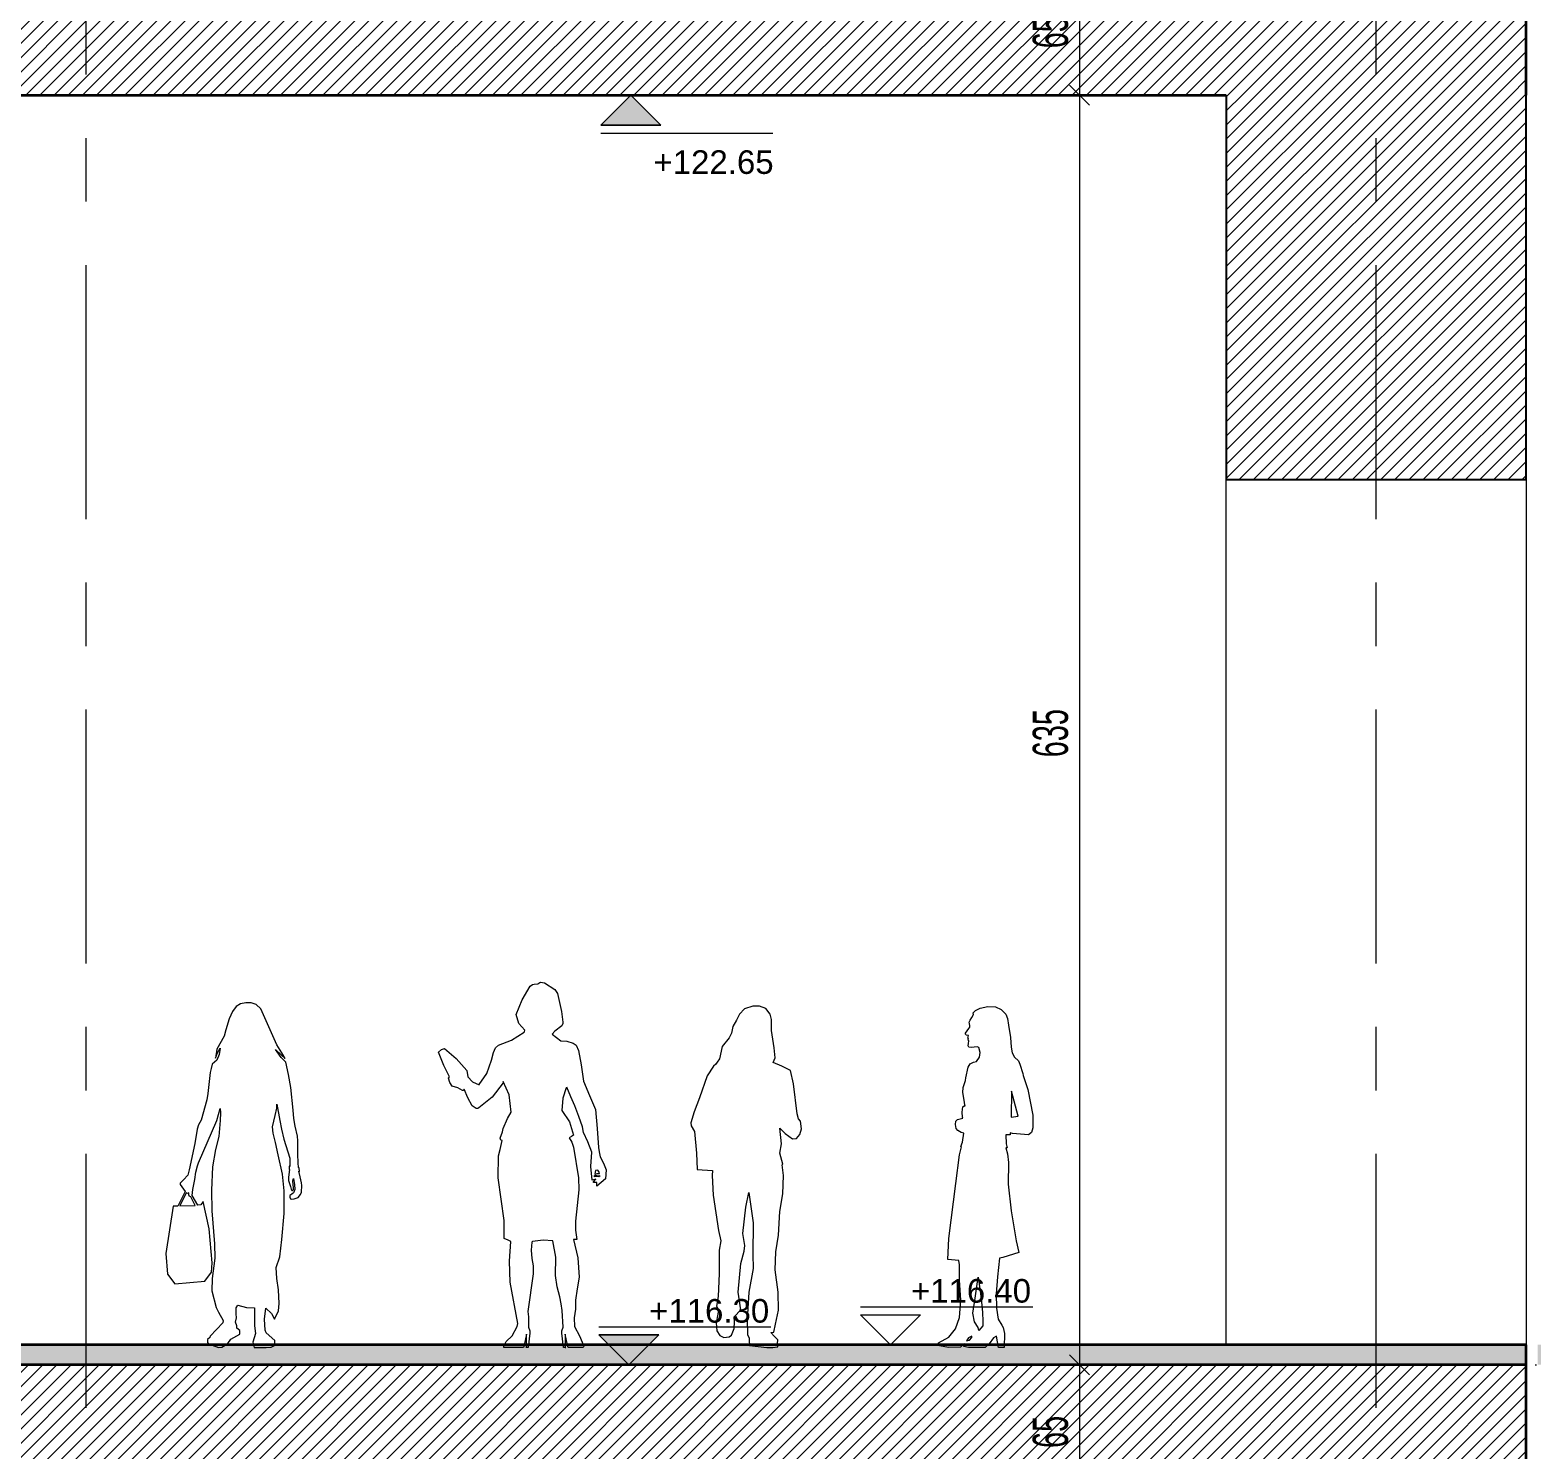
# Model space of a CAD drawing. Header units: centimetres. Extents: x -15511 to 6948, y 9649 to 14173.
# Drawn here: x -1410 to -659, y 11587 to 12298 of the extents above; entities that cross this region are included whole.
import ezdxf

# ---------------------------------------------------------------- set-up
doc = ezdxf.new("R2010")
doc.units = ezdxf.units.CM
doc.header["$LTSCALE"] = 200
doc.linetypes.add('Dot 1mm', pattern=[0.1, 0, -0.1])
doc.linetypes.add('Grid Line 1_4_', pattern=[1.11125, 0.635, -0.15875, 0.15875, -0.15875])
for name, color, linetype, lineweight in [('A-ANNO-DIMS', 211, 'Continuous', 9), ('A-ANNO-DIMS-100', 211, 'Continuous', 9), ('A-DETL', 90, 'Continuous', 9), ('A-FLOR', 192, 'Continuous', 9), ('A-FLOR-LEVL', 51, 'Continuous', 9), ('A-FLOR-PATT', 8, 'Continuous', 35), ('A-WALL', 113, 'Continuous', 9), ('A-WALL-PATT', 111, 'Continuous', 25), ('G-ANNO-DIMS', 111, 'Continuous', 9), ('S-GRID', 1, 'Continuous', 9)]:
    doc.layers.add(name, color=color, linetype=linetype, lineweight=lineweight)
doc.styles.add('Arial_4', font='arial.ttf', dxfattribs={"height": 11.802395})
doc.styles.add('Swis721 LtCn BT', font='swisscl.ttf', dxfattribs={"width": 0.8, "height": 17.639445})
doc.dimstyles.new('IUAS_DIMENSION_INSIDE_100', dxfattribs={"dimscale": 30.48, "dimtxt": 18, "dimasz": 0.328084, "dimexe": 0.328084, "dimexo": 0.0625, "dimgap": 0, "dimtad": 1, "dimdec": 0, "dimdsep": 46, "dimtxsty": 'Swis721 LtCn BT', "dimblk1": 'OBLIQUE', "dimblk2": 'OBLIQUE', "dimsah": 1, "dimcen": 0.09, "dimdle": 0.328084, "dimazin": 0, "dimtfac": 1, "dimtdec": 4, "dimtix": 1, "dimtmove": 0, "dimatfit": 3, "dimfxl": 0.656168, "dimfxlon": 1, "dimtvp": 1, "dimtolj": 1, "dimtzin": 0, "dimarcsym": 2})
pattern_1 = [(45, (-4285.505, 12015), (-3.535534, 3.535534), [])]

# ---------------------------------------------------------------- blocks, each defined once
blk = doc.blocks.new('Spot Elevations - IUAS_A_SECTION_FLOOR_CONCRETE-1317280-A')
at = {"layer": 'G-ANNO-DIMS'}
blk.add_hatch(color=256, dxfattribs=at).paths.add_polyline_path([(-6011.89, 11645), (-6026.89, 11630), (-6041.89, 11645)], flags=0)
for p, q in [((-6041.89, 11649), (-5955.82, 11649)), ((-6041.89, 11645), (-6011.89, 11645)), ((-6026.89, 11630), (-6041.89, 11645)), ((-6011.89, 11645), (-6041.89, 11645)), ((-6041.89, 11645), (-6026.89, 11630)), ((-6011.89, 11645), (-6026.89, 11630)), ((-6026.89, 11630), (-6011.89, 11645))]:
    blk.add_line(p, q, dxfattribs=at)
blk = doc.blocks.new('DIMBLOCK63-A')
at = {"layer": 'A-ANNO-DIMS-100', "transparency": 16777216}
for p, q in [((-885.34, 12330), (-890.34, 12335)), ((-865.34, 12330), (-895.34, 12330)), ((-885.34, 12330), (-885.34, 12265)), ((-885.34, 12330), (-880.34, 12325)), ((-885.34, 12330), (-865.34, 12330)), ((-865.34, 12265), (-895.34, 12265)), ((-885.34, 12265), (-890.34, 12270)), ((-885.34, 12265), (-880.34, 12260)), ((-885.34, 12265), (-865.34, 12265))]:
    blk.add_line(p, q, dxfattribs=at)
at = {"layer": 'A-ANNO-DIMS-100', "color": 0, "transparency": 16777216, "insert": (-908.69, 12288.36), "char_height": 17.639, "width": 21.9429, "attachment_point": 1, "rotation": 90, "line_spacing_factor": 0.971848, "style": 'Swis721 LtCn BT'}
blk.add_mtext('65', dxfattribs=at)
blk = doc.blocks.new('_Oblique')
at = {"color": 0, "linetype": 'ByBlock', "lineweight": -2}
blk.add_line((-0.5, -0.5), (0.5, 0.5), dxfattribs=at)
blk = doc.blocks.new('DIMBLOCK64-A')
at = {"layer": 'A-ANNO-DIMS-100', "transparency": 16777216}
for p, q in [((-865.34, 12265), (-895.34, 12265)), ((-885.34, 12265), (-890.34, 12270)), ((-885.34, 12265), (-885.34, 11630)), ((-885.34, 12265), (-880.34, 12260)), ((-885.34, 12265), (-865.34, 12265)), ((-885.34, 11630), (-890.34, 11635)), ((-865.34, 11630), (-895.34, 11630)), ((-885.34, 11630), (-880.34, 11625)), ((-885.34, 11630), (-865.34, 11630))]:
    blk.add_line(p, q, dxfattribs=at)
at = {"layer": 'A-ANNO-DIMS-100', "color": 0, "transparency": 16777216, "insert": (-908.69, 11933.79), "char_height": 17.639, "width": 32.9143, "attachment_point": 1, "rotation": 90, "line_spacing_factor": 0.971848, "style": 'Swis721 LtCn BT'}
blk.add_mtext('635', dxfattribs=at)
blk = doc.blocks.new('DIMBLOCK65-A')
at = {"layer": 'A-ANNO-DIMS-100', "transparency": 16777216}
for p, q in [((-885.34, 11630), (-890.34, 11635)), ((-865.34, 11630), (-895.34, 11630)), ((-885.34, 11630), (-885.34, 11565)), ((-885.34, 11630), (-880.34, 11625)), ((-885.34, 11630), (-865.34, 11630)), ((-885.34, 11565), (-890.34, 11570)), ((-865.34, 11565), (-895.34, 11565)), ((-885.34, 11565), (-880.34, 11560)), ((-885.34, 11565), (-865.34, 11565))]:
    blk.add_line(p, q, dxfattribs=at)
at = {"layer": 'A-ANNO-DIMS-100', "color": 0, "transparency": 16777216, "insert": (-908.69, 11588.36), "char_height": 17.639, "width": 21.9429, "attachment_point": 1, "rotation": 90, "line_spacing_factor": 0.971848, "style": 'Swis721 LtCn BT'}
blk.add_mtext('65', dxfattribs=at)
blk = doc.blocks.new('Spot Elevations - IUAS_A_SECTION_FLOOR_FINISH-1317019-A')
at = {"layer": 'G-ANNO-DIMS'}
for p, q in [((-1852.33, 12529), (-1766.26, 12529)), ((-1852.33, 12525), (-1822.33, 12525)), ((-1837.33, 12510), (-1852.33, 12525)), ((-1822.33, 12525), (-1837.33, 12510))]:
    blk.add_line(p, q, dxfattribs=at)

msp = doc.modelspace()

# ---------------------------------------------------------------- hatches: boundary and pattern name
at = {"layer": 'A-FLOR-PATT', "lineweight": 9}
h = msp.add_hatch(dxfattribs=at)
h.set_pattern_fill('FP_1', color=256, style=0, pattern_type=2)
h.set_pattern_definition(pattern_1)
h.paths.add_polyline_path([(-6811.98, 12265), (-661.98, 12265), (-661.98, 12330), (-6811.98, 12330), (-6811.98, 12326.86)], flags=0)
h = msp.add_hatch(dxfattribs=at)
h.set_pattern_fill('FP_2', color=256, style=0, pattern_type=2)
h.set_pattern_definition([(50, (-4285.505, 12015), (72.8738, -6.3761), [7.62, -83.82]), (355, (-4285.505, 12015), (-14.097, 76.4224), [6.096, -67.056]), (100.451, (-4279.43, 12014.47), (58.777, 70.0469), [6.476, -71.236]), (46.184, (-4285.505, 12035.32), (108.4314, -16.8175), [11.43, -125.73]), (96.636, (-4276.47, 12033.92), (94.961, 98.971), [9.714, -106.854]), (351.184, (-4285.5, 12035.32), (94.9623, 98.9702), [9.144, -100.584]), (21, (-4275.345, 12030.24), (60.64565, -40.9065), [7.62, -83.82]), (326, (-4275.345, 12030.24), (24.7208, 73.6749), [6.096, -67.056]), (71.451, (-4270.29, 12026.83), (85.3669, 32.7687), [6.476, -71.236]), (37.5, (-4285.505, 12015), (1.23552, 33.82243), [3.353, -62.89, 3.353, -64.719, -67.31]), (37.5, (-4285.505, 12015), (1.23552, 33.82243), [-134.315, 3.353, -63.957]), (7.5, (-4285.505, 12015), (26.72815, 40.07255), [3.353, -35.458, 3.353, -61.366, -25.654]), (7.5, (-4285.505, 12015), (26.72815, 40.07255), [-103.53, 3.353, -22.301]), (327.5, (-4308.16, 12015), (54.23632, -2.29212), [3.353, -22.047, 3.353, -75.895, -105.156]), (327.5, (-4308.16, 12015), (54.23632, -2.29212), [-104.648, 3.353, -101.803]), (317.5, (-4318.32, 12015), (59.2516, 10.17014), [3.353, -29.667, 3.353, -49.276, -74.676]), (317.5, (-4318.32, 12015), (59.2516, 10.17014), [-85.649, 3.353, -71.323])])
h.paths.add_polyline_path([(-8532.22, 11630), (-6821.85, 11630), (-6821.85, 11640), (-8532.22, 11640), (-8532.22, 11638.01)], flags=0)
h.paths.add_polyline_path([(-4067.29, 11630), (-661.98, 11630), (-661.98, 11640), (-4091.98, 11640), (-4091.98, 11631.23), (-4086.98, 11631.23), (-4086.98, 11630)], flags=0)
h.paths.add_polyline_path([(-337.97, 11630), (-331.98, 11630), (-331.98, 11640), (-656.12, 11640), (-656.12, 11630), (-380.83, 11630)], flags=0)
h.paths.add_polyline_path([(-6811.98, 11630), (-4991.98, 11630), (-4991.98, 11640), (-6811.98, 11640)], flags=0)
h = msp.add_hatch(dxfattribs=at)
h.set_pattern_fill('FP_1', color=256, style=0, pattern_type=2)
h.set_pattern_definition(pattern_1)
h.paths.add_polyline_path([(-661.98, 11565), (-661.98, 11630), (-4086.98, 11630), (-4086.98, 11609.69), (-4091.98, 11609.69), (-4091.98, 11565), (-680.89, 11565)], flags=0)
h.paths.add_polyline_path([(-6661.98, 11565), (-4991.98, 11565), (-4991.98, 11630), (-6811.98, 11630), (-6811.98, 11565), (-6682.09, 11565)], flags=0)
at = {"layer": 'A-WALL-PATT', "lineweight": 9}
h = msp.add_hatch(dxfattribs=at)
h.set_pattern_fill('FP_1', color=256, style=0, pattern_type=2)
h.set_pattern_definition(pattern_1)
h.paths.add_polyline_path([(-809.49, 10750), (-661.98, 10750), (-661.98, 10915), (-811.98, 10915), (-811.98, 10750)], flags=0)
h.paths.add_polyline_path([(-680.89, 10935), (-661.98, 10935), (-661.98, 11565), (-811.98, 11565), (-811.98, 10935), (-766.62, 10935)], flags=0)
h.paths.add_polyline_path([(-811.98, 12072.74), (-661.98, 12072.74), (-661.98, 12265), (-811.98, 12265)], flags=0)
h.paths.add_polyline_path([(-661.98, 12330), (-661.98, 12930), (-811.98, 12930), (-811.98, 12330)], flags=0)

# ---------------------------------------------------------------- linework, layer by layer
at = {"layer": 'A-DETL'}
for p, q in [((-1158.82, 11820.19), (-1157.99, 11820.41)), ((-1157.99, 11820.41), (-1156.2, 11820.5)), ((-1156.2, 11820.5), (-1155.11, 11821.14)), ((-1155.11, 11821.14), (-1154.73, 11821.27)), ((-1154.73, 11821.27), (-1152.85, 11821.03)), ((-1152.85, 11821.03), (-1147.68, 11817.66)), ((-1163.89, 11812.53), (-1159.99, 11819.37)), ((-1159.99, 11819.37), (-1158.82, 11820.19)), ((-1147.68, 11817.66), (-1146.32, 11815.71)), ((-1146.32, 11815.71), (-1144.26, 11806.65)), ((-1308.81, 11806.66), (-1310.49, 11802.92)), ((-1306.94, 11809.15), (-1308.81, 11806.66)), ((-1304.84, 11810.48), (-1306.94, 11809.15)), ((-1302.17, 11811.06), (-1304.84, 11810.48)), ((-1299.43, 11810.95), (-1302.17, 11811.06)), ((-1296.9, 11810.09), (-1299.43, 11810.95)), ((-1294.68, 11808.01), (-1296.9, 11810.09)), ((-1286.7, 11790.02), (-1294.68, 11808.01)), ((-1166.93, 11805.09), (-1163.89, 11812.53)), ((-1144.26, 11806.65), (-1143.61, 11801.3)), ((-1052.76, 11807.99), (-1055.22, 11805.25)), ((-1048.7, 11809.32), (-1052.76, 11807.99)), ((-1045.33, 11809.25), (-1048.7, 11809.32)), ((-1042.18, 11808.18), (-1045.33, 11809.25)), ((-1039.94, 11805.25), (-1042.18, 11808.18)), ((-938.43, 11805.95), (-937.33, 11807.15)), ((-938.32, 11805.22), (-938.43, 11805.95)), ((-937.33, 11807.15), (-934.93, 11808.25)), ((-934.93, 11808.25), (-931.12, 11809.09)), ((-931.12, 11809.09), (-927.21, 11808.98)), ((-927.21, 11808.98), (-924.39, 11807.62)), ((-924.39, 11807.62), (-922.04, 11805.28)), ((-1310.49, 11802.92), (-1312.14, 11797.42)), ((-1165.66, 11800.6), (-1166.93, 11805.09)), ((-1162.59, 11797.36), (-1165.66, 11800.6)), ((-1144.18, 11799.44), (-1147.66, 11796.78)), ((-1143.61, 11800.59), (-1144.18, 11799.44)), ((-1143.61, 11801.3), (-1143.61, 11800.59)), ((-1058.63, 11799.13), (-1059.25, 11795.82)), ((-1056.83, 11802.24), (-1058.63, 11799.13)), ((-1055.22, 11805.25), (-1056.83, 11802.24)), ((-1039.22, 11802.6), (-1039.94, 11805.25)), ((-1039.31, 11797.14), (-1039.22, 11802.6)), ((-942.22, 11795.79), (-940.65, 11798.18)), ((-940.65, 11798.18), (-940.13, 11798.83)), ((-940.41, 11801.29), (-939.99, 11802.36)), ((-940.36, 11800.64), (-940.41, 11801.29)), ((-940.17, 11799.48), (-940.36, 11800.64)), ((-940.13, 11798.83), (-940.17, 11799.48)), ((-939.99, 11802.36), (-939.17, 11803.66)), ((-939.17, 11803.66), (-938.32, 11805.22)), ((-922.04, 11805.28), (-921.31, 11803.19)), ((-921.31, 11803.19), (-920.81, 11799.87)), ((-920.81, 11799.87), (-919.77, 11793.65)), ((-1312.93, 11794.32), (-1316.63, 11787.76)), ((-1312.14, 11797.42), (-1312.93, 11794.32)), ((-1175.8, 11789.81), (-1169.21, 11792.26)), ((-1169.21, 11792.26), (-1162.96, 11796.31)), ((-1162.96, 11796.31), (-1162.73, 11796.71)), ((-1162.73, 11796.71), (-1162.59, 11797.36)), ((-1147.66, 11796.78), (-1148.95, 11795.27)), ((-1148.95, 11795.27), (-1144.63, 11792.05)), ((-1144.63, 11792.05), (-1141.6, 11791.76)), ((-1141.6, 11791.76), (-1138.44, 11790.81)), ((-1138.44, 11790.81), (-1136.9, 11789.87)), ((-1060.48, 11793.57), (-1063.9, 11789.18)), ((-1059.25, 11795.82), (-1060.48, 11793.57)), ((-1037.88, 11788.44), (-1039.31, 11797.14)), ((-942.32, 11795.4), (-942.22, 11795.79)), ((-942.18, 11795.13), (-942.32, 11795.4)), ((-941.89, 11794.88), (-942.18, 11795.13)), ((-940.77, 11794.72), (-941.89, 11794.88)), ((-941.05, 11793.36), (-940.88, 11794.05)), ((-940.8, 11793.09), (-941.05, 11793.36)), ((-941, 11792.4), (-940.8, 11793.09)), ((-940.68, 11792.01), (-941, 11792.4)), ((-940.92, 11789.51), (-940.74, 11790.71)), ((-940.88, 11794.05), (-940.77, 11794.72)), ((-940.74, 11790.71), (-940.68, 11792.01)), ((-919.77, 11793.65), (-919.39, 11788.75)), ((-1316.63, 11787.76), (-1317.35, 11783.26)), ((-1317.35, 11783.26), (-1316.32, 11785.95)), ((-1315.48, 11785.09), (-1316.63, 11782.32)), ((-1316.32, 11785.95), (-1314.92, 11788.36)), ((-1314.92, 11788.36), (-1315.48, 11785.09)), ((-1284.46, 11783.65), (-1287.28, 11787.58)), ((-1287.28, 11787.58), (-1284.54, 11784.96)), ((-1284.09, 11786.06), (-1286.7, 11790.02)), ((-1284.54, 11784.96), (-1282.52, 11783.11)), ((-1282.08, 11781.32), (-1284.46, 11783.65)), ((-1282.52, 11783.11), (-1284.09, 11786.06)), ((-1205.78, 11786.4), (-1204.31, 11787.71)), ((-1203.14, 11779.59), (-1205.78, 11786.4)), ((-1204.31, 11787.71), (-1202.72, 11788.18)), ((-1202.72, 11788.18), (-1196.94, 11783.14)), ((-1196.94, 11783.14), (-1191.58, 11777.13)), ((-1179.22, 11782.32), (-1178.35, 11786.22)), ((-1178.35, 11786.22), (-1177.27, 11788.48)), ((-1177.27, 11788.48), (-1175.8, 11789.81)), ((-1136.9, 11789.87), (-1135.85, 11787.12)), ((-1135.85, 11787.12), (-1134.49, 11779.94)), ((-1065.35, 11783.06), (-1066.45, 11781.32)), ((-1063.9, 11789.18), (-1065.35, 11783.06)), ((-1038.42, 11781.09), (-1037.52, 11783.42)), ((-1037.52, 11783.42), (-1037.88, 11788.44)), ((-940.61, 11788.79), (-940.92, 11789.51)), ((-939.44, 11788.61), (-940.61, 11788.79)), ((-936.5, 11788.99), (-939.44, 11788.61)), ((-936.71, 11781.59), (-935.34, 11783.83)), ((-935.54, 11788.72), (-936.5, 11788.99)), ((-935, 11786.13), (-935.54, 11788.72)), ((-935.34, 11783.83), (-935, 11786.13)), ((-919.39, 11788.75), (-918.92, 11785.93)), ((-918.92, 11785.93), (-917.8, 11783.86)), ((-917.8, 11783.86), (-915.84, 11782.01)), ((-1319.93, 11776.13), (-1321.05, 11765.61)), ((-1319.46, 11778.2), (-1319.93, 11776.13)), ((-1318.98, 11780.24), (-1319.46, 11778.2)), ((-1316.63, 11782.32), (-1318.98, 11780.24)), ((-1280.76, 11775.16), (-1282.08, 11781.32)), ((-1200.27, 11774.06), (-1203.14, 11779.59)), ((-1191.58, 11777.13), (-1191.07, 11773.99)), ((-1185.45, 11770.21), (-1181.67, 11775.72)), ((-1181.67, 11775.72), (-1179.22, 11782.32)), ((-1134.49, 11779.94), (-1133.25, 11771.82)), ((-1068.36, 11779.28), (-1071.51, 11774.56)), ((-1067.08, 11780.35), (-1068.36, 11779.28)), ((-1066.45, 11781.32), (-1067.08, 11780.35)), ((-1034.19, 11779.28), (-1038.42, 11781.09)), ((-1029.83, 11777.16), (-1034.19, 11779.28)), ((-1028.29, 11770.5), (-1029.83, 11777.16)), ((-942.07, 11773.56), (-940.94, 11778.81)), ((-940.94, 11778.81), (-939.88, 11780.46)), ((-939.88, 11780.46), (-938.27, 11781.26)), ((-938.27, 11781.26), (-936.71, 11781.59)), ((-915.84, 11782.01), (-915.09, 11780.29)), ((-915.09, 11780.29), (-913.64, 11775.69)), ((-913.64, 11775.69), (-913.37, 11774.63)), ((-1279.64, 11768.68), (-1280.76, 11775.16)), ((-1278.54, 11757.33), (-1279.64, 11768.68)), ((-1200.86, 11773.39), (-1200.27, 11774.06)), ((-1200.09, 11771.14), (-1200.86, 11773.39)), ((-1199.03, 11769.38), (-1200.09, 11771.14)), ((-1196.16, 11768.51), (-1199.03, 11769.38)), ((-1193.82, 11767.17), (-1196.16, 11768.51)), ((-1192.92, 11767.86), (-1193.43, 11767.21)), ((-1191.14, 11763.45), (-1192.92, 11767.86)), ((-1191.07, 11773.99), (-1188.73, 11771.42)), ((-1188.73, 11771.42), (-1185.43, 11769.9)), ((-1185.43, 11769.9), (-1185.45, 11770.21)), ((-1173.45, 11770.95), (-1178.88, 11763.8)), ((-1170.46, 11764.9), (-1173.49, 11771.58)), ((-1173.49, 11771.58), (-1173.45, 11770.95)), ((-1141.92, 11768.44), (-1143.57, 11763.29)), ((-1139.67, 11764.04), (-1141.62, 11768.77)), ((-1133.25, 11771.82), (-1130.22, 11764.67)), ((-1071.51, 11774.56), (-1075.27, 11763.4)), ((-1026.47, 11755.43), (-1028.29, 11770.5)), ((-943.55, 11766.16), (-943.39, 11768.64)), ((-943.39, 11768.64), (-942.23, 11772.12)), ((-942.23, 11772.12), (-942.07, 11773.56)), ((-913.37, 11774.63), (-911.19, 11767.69)), ((-1321.64, 11762.51), (-1324.54, 11752.39)), ((-1321.05, 11765.61), (-1321.64, 11762.51)), ((-1193.43, 11767.21), (-1193.82, 11767.17)), ((-1188.92, 11759.54), (-1191.14, 11763.45)), ((-1178.88, 11763.8), (-1185.69, 11758.47)), ((-1169.39, 11756.3), (-1170.46, 11764.9)), ((-1143.57, 11763.29), (-1144.09, 11757.21)), ((-1137.57, 11759.51), (-1139.67, 11764.04)), ((-1130.22, 11764.67), (-1127.31, 11757.61)), ((-1075.27, 11763.4), (-1077.89, 11756.56)), ((-942.93, 11762.32), (-943.55, 11766.16)), ((-942.58, 11759.97), (-942.93, 11762.32)), ((-919.25, 11766.78), (-919.43, 11753.73)), ((-915.88, 11754.27), (-919.25, 11766.78)), ((-911.19, 11767.69), (-908.7, 11754.77)), ((-1316.6, 11752.19), (-1314.99, 11758.16)), ((-1314.99, 11758.16), (-1314.82, 11756.05)), ((-1314.82, 11756.05), (-1314.98, 11752.2)), ((-1288.82, 11748.91), (-1287.43, 11754.59)), ((-1287.43, 11754.59), (-1286.68, 11758.33)), ((-1286.68, 11758.33), (-1286.61, 11760.26)), ((-1286.61, 11760.26), (-1285.18, 11752.1)), ((-1278.08, 11753.09), (-1278.54, 11757.33)), ((-1277.4, 11749.37), (-1278.08, 11753.09)), ((-1187.94, 11758.82), (-1188.92, 11759.54)), ((-1186.93, 11758.08), (-1187.94, 11758.82)), ((-1186.17, 11758.22), (-1186.93, 11758.08)), ((-1185.69, 11758.47), (-1186.17, 11758.22)), ((-1173.48, 11748.07), (-1171.21, 11753.09)), ((-1171.21, 11753.09), (-1169.39, 11756.3)), ((-1144.09, 11757.21), (-1140.28, 11751.45)), ((-1135.63, 11754.17), (-1137.57, 11759.51)), ((-1133.76, 11748.97), (-1135.63, 11754.17)), ((-1127.31, 11757.61), (-1126.51, 11748.12)), ((-1077.89, 11756.56), (-1079.63, 11751.03)), ((-1025.74, 11753.05), (-1026.47, 11755.43)), ((-1024.87, 11751.75), (-1025.74, 11753.05)), ((-946.22, 11752.6), (-943.68, 11753.37)), ((-943.92, 11756.25), (-943.64, 11759.04)), ((-943.84, 11753.89), (-943.92, 11756.25)), ((-943.68, 11753.37), (-943.84, 11753.89)), ((-943.64, 11759.04), (-942.9, 11759.53)), ((-942.9, 11759.53), (-942.46, 11759.48)), ((-942.46, 11759.48), (-942.58, 11759.97)), ((-919.43, 11753.73), (-915.88, 11754.27)), ((-908.7, 11754.77), (-908.7, 11748.5)), ((-1326.51, 11747.87), (-1327.69, 11740.72)), ((-1325.72, 11749.96), (-1326.51, 11747.87)), ((-1325.86, 11730.9), (-1316.6, 11752.19)), ((-1324.54, 11752.39), (-1325.72, 11749.96)), ((-1314.98, 11752.2), (-1315.7, 11744.16)), ((-1288.47, 11745.73), (-1288.82, 11748.91)), ((-1287.36, 11741.15), (-1288.47, 11745.73)), ((-1285.18, 11752.1), (-1284.26, 11747.75)), ((-1284.26, 11747.75), (-1283.07, 11742.74)), ((-1276.33, 11744.31), (-1277.4, 11749.37)), ((-1174.93, 11743.28), (-1173.86, 11746.4)), ((-1173.86, 11746.4), (-1173.48, 11748.07)), ((-1140.28, 11751.45), (-1138.26, 11744.89)), ((-1133.27, 11746.15), (-1133.76, 11748.97)), ((-1131.09, 11741.43), (-1133.27, 11746.15)), ((-1126.51, 11748.12), (-1125.84, 11738.68)), ((-1079.63, 11751.03), (-1079.49, 11749.43)), ((-1079.49, 11749.43), (-1077.81, 11746.58)), ((-1077.81, 11746.58), (-1076.73, 11735.76)), ((-1035.1, 11748.26), (-1032.42, 11745.58)), ((-1034.33, 11740.51), (-1035.1, 11748.26)), ((-1032.42, 11745.58), (-1028.71, 11742.97)), ((-1025.16, 11745.07), (-1024.36, 11747.97)), ((-1024.36, 11747.97), (-1024.87, 11751.75)), ((-947.25, 11750.14), (-947.08, 11751.74)), ((-946.96, 11748.13), (-947.25, 11750.14)), ((-947.08, 11751.74), (-946.22, 11752.6)), ((-946.06, 11747.07), (-946.96, 11748.13)), ((-944.42, 11746.16), (-946.06, 11747.07)), ((-943.18, 11745.86), (-944.42, 11746.16)), ((-943.86, 11741.3), (-943.18, 11745.86)), ((-919.93, 11745.94), (-920, 11744.94)), ((-918.79, 11745.69), (-919.93, 11745.94)), ((-910.76, 11744.99), (-918.79, 11745.69)), ((-909.26, 11746.09), (-910.76, 11744.99)), ((-908.7, 11748.5), (-909.26, 11746.09)), ((-1327.69, 11740.72), (-1330.44, 11727.53)), ((-1315.7, 11744.16), (-1317.36, 11737.69)), ((-1285.99, 11734.96), (-1287.36, 11741.15)), ((-1283.07, 11742.74), (-1280.17, 11733.31)), ((-1276.09, 11741.96), (-1276.33, 11744.31)), ((-1276.14, 11735.36), (-1276.09, 11741.96)), ((-1174.95, 11737.58), (-1173.91, 11742.08)), ((-1174.68, 11742.38), (-1174.93, 11743.28)), ((-1173.91, 11742.08), (-1174.68, 11742.38)), ((-1139.29, 11744.15), (-1140.39, 11743.49)), ((-1140.39, 11743.49), (-1139.14, 11741.38)), ((-1138.26, 11744.89), (-1139.29, 11744.15)), ((-1139.14, 11741.38), (-1138.21, 11738.87)), ((-1138.21, 11738.87), (-1135.73, 11723.45)), ((-1129.18, 11736.26), (-1131.09, 11741.43)), ((-1125.84, 11738.68), (-1125.45, 11736.46)), ((-1035.05, 11735.76), (-1034.33, 11740.51)), ((-1028.71, 11742.97), (-1026.75, 11743.18)), ((-1026.75, 11743.18), (-1025.16, 11745.07)), ((-945.23, 11735.04), (-944.21, 11738.98)), ((-944.62, 11739.08), (-943.86, 11741.3)), ((-944.21, 11738.98), (-944.62, 11739.08)), ((-920, 11744.94), (-922.11, 11744.93)), ((-922.11, 11744.93), (-921.88, 11740.46)), ((-921.41, 11738.54), (-922.04, 11738.45)), ((-922.04, 11738.45), (-921.21, 11735.42)), ((-921.88, 11740.46), (-921.41, 11738.54)), ((-1326.34, 11729.42), (-1325.86, 11730.9)), ((-1317.36, 11737.69), (-1318.81, 11728.95)), ((-1283.87, 11725.28), (-1285.99, 11734.96)), ((-1280.17, 11733.31), (-1280.13, 11729.42)), ((-1275.99, 11730.96), (-1276.14, 11735.36)), ((-1275.84, 11728.66), (-1275.99, 11730.96)), ((-1175.92, 11723.45), (-1175.8, 11734.54)), ((-1175.8, 11734.54), (-1174.95, 11737.58)), ((-1129.64, 11729.14), (-1129.18, 11736.26)), ((-1125.45, 11736.46), (-1124.92, 11733.98)), ((-1124.92, 11733.98), (-1123.29, 11730.83)), ((-1123.29, 11730.83), (-1121.98, 11727.5)), ((-1076.73, 11735.76), (-1076.51, 11727.72)), ((-1033.55, 11730.26), (-1035.05, 11735.76)), ((-1034.01, 11729.97), (-1033.55, 11730.26)), ((-947.11, 11720.69), (-945.23, 11735.04)), ((-921.21, 11735.42), (-920.82, 11731.14)), ((-920.82, 11731.14), (-921, 11720.25)), ((-1331.12, 11724.84), (-1333.34, 11722.43)), ((-1330.78, 11726.11), (-1331.12, 11724.84)), ((-1330.44, 11727.53), (-1330.78, 11726.11)), ((-1327.58, 11722.62), (-1327.06, 11726.25)), ((-1327.06, 11726.25), (-1326.34, 11729.42)), ((-1318.81, 11728.95), (-1319.29, 11717.35)), ((-1283.02, 11717.02), (-1283.87, 11725.28)), ((-1280.73, 11723.83), (-1280.75, 11722.06)), ((-1280.27, 11727.61), (-1280.73, 11723.83)), ((-1280.13, 11729.42), (-1280.5, 11729.39)), ((-1280.5, 11729.39), (-1280.46, 11727.59)), ((-1280.13, 11729.42), (-1279.76, 11729.45)), ((-1279.81, 11729.42), (-1280.13, 11729.42)), ((-1278.62, 11721.98), (-1278.35, 11723.18)), ((-1278.35, 11723.18), (-1277.75, 11720.11)), ((-1275.51, 11728.46), (-1275.84, 11728.66)), ((-1275.04, 11723.92), (-1275.65, 11726.88)), ((-1275.65, 11726.88), (-1275.31, 11726.72)), ((-1275.31, 11726.72), (-1275.51, 11728.46)), ((-1274.3, 11720.96), (-1275.04, 11723.92)), ((-1172.89, 11702.08), (-1175.92, 11723.45)), ((-1135.73, 11723.45), (-1135.57, 11717.45)), ((-1128.96, 11722.32), (-1129.64, 11729.14)), ((-1127.08, 11722.75), (-1128.33, 11722.39)), ((-1128.27, 11721.41), (-1127.08, 11722.75)), ((-1127.83, 11724.61), (-1126.57, 11724.69)), ((-1127.79, 11723.98), (-1127.83, 11724.61)), ((-1126.53, 11724.06), (-1127.79, 11723.98)), ((-1127.52, 11726.35), (-1127.55, 11725.26)), ((-1127.55, 11725.26), (-1127.24, 11725.28)), ((-1127.35, 11727.17), (-1127.52, 11726.35)), ((-1126.09, 11727.25), (-1127.35, 11727.17)), ((-1127.24, 11725.28), (-1126.46, 11725.6)), ((-1126.57, 11724.69), (-1125.91, 11724.47)), ((-1125.68, 11723.92), (-1126.53, 11724.06)), ((-1126.46, 11725.6), (-1125.36, 11725.71)), ((-1125.77, 11726.76), (-1126.09, 11727.25)), ((-1125.91, 11724.47), (-1124.97, 11724.47)), ((-1125.4, 11726.34), (-1125.77, 11726.76)), ((-1124.97, 11724.47), (-1125.68, 11723.92)), ((-1125.36, 11725.71), (-1125.4, 11726.34)), ((-1122.35, 11723.04), (-1124.53, 11721.2)), ((-1121.98, 11727.5), (-1122.35, 11723.04)), ((-1076.51, 11727.72), (-1068.86, 11727.15)), ((-1068.86, 11727.15), (-1068.97, 11724.65)), ((-1068.97, 11724.65), (-1068.47, 11714.77)), ((-1033.28, 11724.72), (-1034.01, 11729.97)), ((-1033.56, 11715.4), (-1033.28, 11724.72)), ((-1332.52, 11716.61), (-1336.11, 11709.36)), ((-1332, 11715.89), (-1335.12, 11709.4)), ((-1334.93, 11720.76), (-1334.99, 11720.07)), ((-1334.99, 11720.07), (-1332.52, 11716.61)), ((-1333.34, 11722.43), (-1334.93, 11720.76)), ((-1331.33, 11715.58), (-1332, 11715.89)), ((-1330.62, 11716.03), (-1331.33, 11715.58)), ((-1330.59, 11715), (-1330.62, 11716.03)), ((-1328.88, 11714.62), (-1328.59, 11717.6)), ((-1328.59, 11717.6), (-1327.58, 11722.62)), ((-1319.29, 11717.35), (-1319.09, 11706.98)), ((-1283.02, 11705.61), (-1283.02, 11717.02)), ((-1280.75, 11722.06), (-1279.8, 11719.06)), ((-1279.16, 11715.23), (-1280.05, 11714.71)), ((-1279.8, 11719.06), (-1279.46, 11717.75)), ((-1279.46, 11717.75), (-1279.11, 11717.15)), ((-1278.29, 11715.89), (-1279.16, 11715.23)), ((-1279.11, 11717.15), (-1278.72, 11717.1)), ((-1278.72, 11717.1), (-1278.34, 11717.67)), ((-1278.52, 11720.04), (-1278.62, 11721.98)), ((-1278.21, 11718.65), (-1278.52, 11720.04)), ((-1278.34, 11717.67), (-1278.21, 11718.65)), ((-1277.7, 11717.7), (-1278.29, 11715.89)), ((-1277.75, 11720.11), (-1277.7, 11717.7)), ((-1274.87, 11715.11), (-1274.36, 11716.25)), ((-1274.36, 11716.25), (-1274.2, 11719.62)), ((-1274.2, 11719.62), (-1274.3, 11720.96)), ((-1135.57, 11717.45), (-1137.21, 11701.85)), ((-1128.33, 11722.39), (-1128.96, 11722.32)), ((-1128.25, 11721.1), (-1128.27, 11721.41)), ((-1126.67, 11721.19), (-1128.25, 11721.1)), ((-1126.55, 11719.3), (-1126.67, 11721.19)), ((-1124.53, 11721.2), (-1126.55, 11719.3)), ((-1052.14, 11708.86), (-1050.6, 11716.2)), ((-1050.6, 11716.2), (-1048.41, 11701.01)), ((-1035.15, 11706.57), (-1033.56, 11715.4)), ((-950.56, 11693.1), (-947.11, 11720.69)), ((-921, 11720.25), (-919.43, 11706.93)), ((-1338.4, 11709.27), (-1342.17, 11685.71)), ((-1336.11, 11709.36), (-1338.4, 11709.27)), ((-1335.12, 11709.4), (-1327.54, 11709.7)), ((-1330.26, 11714.22), (-1330.59, 11715)), ((-1329.7, 11713.98), (-1330.26, 11714.22)), ((-1327.54, 11709.7), (-1329.7, 11713.98)), ((-1326.12, 11709.76), (-1328.88, 11714.62)), ((-1324.67, 11709.99), (-1326.12, 11709.76)), ((-1323.53, 11711.6), (-1324.67, 11709.99)), ((-1320.46, 11698.01), (-1323.53, 11711.6)), ((-1280.05, 11714.71), (-1280.1, 11713.8)), ((-1280.1, 11713.8), (-1279.72, 11713.04)), ((-1279.72, 11713.04), (-1279.12, 11712.72)), ((-1279.12, 11712.72), (-1277.9, 11712.98)), ((-1277.9, 11712.98), (-1275.99, 11713.6)), ((-1275.99, 11713.6), (-1274.87, 11715.11)), ((-1068.47, 11714.77), (-1065.79, 11697.08)), ((-1053.56, 11695.61), (-1052.14, 11708.86)), ((-1319.09, 11706.98), (-1317.77, 11690.52)), ((-1284.18, 11692.68), (-1283.02, 11705.61)), ((-1172.89, 11693.19), (-1172.89, 11702.08)), ((-1137.21, 11701.85), (-1137.22, 11697.22)), ((-1048.41, 11701.01), (-1048.68, 11685.13)), ((-1035.86, 11694.74), (-1035.15, 11706.57)), ((-919.43, 11706.93), (-916.9, 11691.95)), ((-1319, 11680.94), (-1320.46, 11698.01)), ((-1171.01, 11692.36), (-1172.89, 11693.19)), ((-1136.65, 11692.69), (-1138.23, 11692.59)), ((-1137.22, 11697.22), (-1136.65, 11692.69)), ((-1065.79, 11697.08), (-1064.61, 11691.96)), ((-1052.69, 11689.56), (-1053.56, 11695.61)), ((-1037.09, 11686.45), (-1035.86, 11694.74)), ((-951.18, 11682.6), (-950.56, 11693.1)), ((-1342.17, 11685.71), (-1341.35, 11675.25)), ((-1317.77, 11690.52), (-1317.63, 11683.27)), ((-1285.09, 11683.92), (-1284.18, 11692.68)), ((-1169.55, 11691.63), (-1171.01, 11692.36)), ((-1170.35, 11681.87), (-1169.55, 11691.63)), ((-1159.07, 11691.32), (-1159.42, 11687.38)), ((-1159.42, 11687.38), (-1159.2, 11683.07)), ((-1158.78, 11691.66), (-1159.07, 11691.32)), ((-1153.46, 11692.28), (-1158.78, 11691.66)), ((-1148.65, 11691.96), (-1153.46, 11692.28)), ((-1147.16, 11683.81), (-1148.65, 11691.96)), ((-1138.23, 11692.59), (-1136.16, 11683.53)), ((-1064.61, 11691.96), (-1065.5, 11687.34)), ((-1065.5, 11687.34), (-1065.5, 11675.57)), ((-1054.65, 11680.58), (-1053, 11686.77)), ((-1053, 11686.77), (-1052.69, 11689.56)), ((-1037.45, 11677.44), (-1037.09, 11686.45)), ((-915.54, 11686.2), (-923.65, 11683.62)), ((-916.9, 11691.95), (-915.54, 11686.2)), ((-1319.27, 11676.31), (-1319, 11680.94)), ((-1317.63, 11683.27), (-1318.91, 11673.05)), ((-1286.91, 11678.65), (-1285.09, 11683.92)), ((-1286.59, 11673.16), (-1286.91, 11678.65)), ((-1169.9, 11671.32), (-1170.35, 11681.87)), ((-1159.2, 11683.07), (-1158.51, 11679.49)), ((-1158.51, 11679.49), (-1158.42, 11675.51)), ((-1147.28, 11674.61), (-1147.16, 11683.81)), ((-1136.16, 11683.53), (-1135.5, 11673.74)), ((-1056.01, 11666.26), (-1054.65, 11680.58)), ((-1048.48, 11678.19), (-1050.62, 11666.26)), ((-1048.68, 11685.13), (-1048.48, 11678.19)), ((-945.68, 11682.12), (-951.18, 11682.6)), ((-945.36, 11679.94), (-945.68, 11682.12)), ((-945.24, 11672.24), (-945.36, 11679.94)), ((-925.26, 11683.3), (-926.36, 11673.89)), ((-923.65, 11683.62), (-925.26, 11683.3)), ((-1341.35, 11675.25), (-1337.67, 11670.5)), ((-1337.67, 11670.5), (-1322.64, 11671.75)), ((-1322.64, 11671.75), (-1319.27, 11676.31)), ((-1318.91, 11673.05), (-1319.08, 11666.93)), ((-1285.73, 11667.45), (-1286.59, 11673.16)), ((-1166.08, 11650.54), (-1169.9, 11671.32)), ((-1158.42, 11675.51), (-1161.07, 11656.65)), ((-1146.43, 11669.04), (-1147.28, 11674.61)), ((-1135.5, 11673.74), (-1136.39, 11667.97)), ((-1065.5, 11675.57), (-1066.02, 11664.11)), ((-1036.03, 11666.26), (-1037.45, 11677.44)), ((-944.61, 11662.28), (-945.24, 11672.24)), ((-937.44, 11663.3), (-936.03, 11673.73)), ((-936.03, 11673.73), (-935.81, 11672.79)), ((-935.81, 11672.79), (-934.5, 11663.14)), ((-926.36, 11673.89), (-926.98, 11665.48)), ((-1319.08, 11666.93), (-1316.96, 11658.64)), ((-1285.41, 11660.64), (-1285.73, 11667.45)), ((-1145.04, 11663.97), (-1146.43, 11669.04)), ((-1144.48, 11660.42), (-1145.04, 11663.97)), ((-1136.39, 11667.97), (-1137.33, 11662.22)), ((-1066.02, 11664.11), (-1066.85, 11659.21)), ((-1054.66, 11657.44), (-1056.01, 11666.26)), ((-1050.62, 11666.26), (-1051.44, 11652.55)), ((-1035.86, 11657.31), (-1036.03, 11666.26)), ((-938.68, 11655.84), (-937.44, 11663.3)), ((-934.5, 11663.14), (-933.8, 11656.13)), ((-926.98, 11665.48), (-926.72, 11658.37)), ((-1316.96, 11658.64), (-1315.78, 11656.22)), ((-1315.78, 11656.22), (-1313.43, 11652.1)), ((-1307.02, 11655.38), (-1306.93, 11658.43)), ((-1306.78, 11653.52), (-1307.02, 11655.38)), ((-1306.93, 11658.43), (-1306.08, 11659.77)), ((-1306.08, 11659.77), (-1301.79, 11658.57)), ((-1301.79, 11658.57), (-1297.73, 11658.47)), ((-1297.73, 11658.47), (-1297.74, 11649.4)), ((-1292.72, 11652.84), (-1292.05, 11658.34)), ((-1292.05, 11658.34), (-1289.27, 11655.59)), ((-1289.27, 11655.59), (-1287.77, 11652.85)), ((-1287.77, 11652.85), (-1285.73, 11656.91)), ((-1285.73, 11656.91), (-1285.41, 11660.64)), ((-1161.07, 11656.65), (-1160.8, 11653.95)), ((-1143.98, 11657.06), (-1144.48, 11660.42)), ((-1143.48, 11648.85), (-1143.98, 11657.06)), ((-1137.37, 11657.78), (-1137.93, 11653.51)), ((-1137.33, 11662.22), (-1137.37, 11657.78)), ((-1066.09, 11655.35), (-1066.94, 11650.92)), ((-1066.85, 11659.21), (-1065.71, 11657.49)), ((-1065.71, 11657.49), (-1066.09, 11655.35)), ((-1057.89, 11653.89), (-1054.66, 11657.44)), ((-1037.24, 11650.36), (-1035.86, 11657.31)), ((-945.35, 11653.7), (-944.61, 11662.28)), ((-937.72, 11651.47), (-938.68, 11655.84)), ((-933.8, 11656.13), (-933.62, 11651.83)), ((-926.72, 11658.37), (-925.97, 11652.8)), ((-1313.67, 11650.94), (-1319.95, 11644.33)), ((-1313.43, 11652.1), (-1313.67, 11650.94)), ((-1307.22, 11651.3), (-1306.78, 11653.52)), ((-1306.69, 11649.43), (-1307.22, 11651.3)), ((-1306.63, 11648.24), (-1306.69, 11649.43)), ((-1305.15, 11647.1), (-1306.63, 11648.24)), ((-1297.74, 11649.4), (-1297.36, 11645.55)), ((-1292.43, 11647.35), (-1292.72, 11652.84)), ((-1169.02, 11644.46), (-1166.45, 11649.2)), ((-1166.45, 11649.2), (-1166.08, 11650.54)), ((-1160.8, 11653.95), (-1160.77, 11648.85)), ((-1160.77, 11648.85), (-1160.2, 11646.91)), ((-1144.05, 11646.91), (-1143.48, 11648.85)), ((-1137.93, 11653.51), (-1137.8, 11649.2)), ((-1137.8, 11649.2), (-1135.23, 11644.46)), ((-1066.94, 11650.92), (-1066.58, 11646.97)), ((-1059.33, 11644.86), (-1057.99, 11648.1)), ((-1057.99, 11648.1), (-1057.71, 11651.34)), ((-1057.71, 11651.34), (-1057.89, 11653.89)), ((-1051.44, 11652.55), (-1051.24, 11645.2)), ((-1038.2, 11646.23), (-1037.24, 11650.36)), ((-950.62, 11643.78), (-947.22, 11648.01)), ((-947.22, 11648.01), (-945.35, 11653.7)), ((-935.92, 11648.61), (-937.72, 11651.47)), ((-935.54, 11647.1), (-935.92, 11648.61)), ((-933.62, 11649.48), (-935.54, 11647.1)), ((-933.62, 11651.83), (-933.62, 11649.48)), ((-925.97, 11652.8), (-924.14, 11649.75)), ((-924.14, 11649.75), (-923.5, 11648.61)), ((-923.5, 11648.61), (-922.75, 11645.63)), ((-1320.05, 11643.7), (-1321.31, 11642.63)), ((-1321.31, 11642.63), (-1321.31, 11641.11)), ((-1321.31, 11641.11), (-1320.85, 11640.53)), ((-1320.85, 11640.53), (-1315.74, 11638.65)), ((-1319.95, 11644.33), (-1320.05, 11643.7)), ((-1314.2, 11638.71), (-1311.08, 11640.61)), ((-1311.08, 11640.61), (-1309.68, 11642.82)), ((-1309.68, 11642.82), (-1308.09, 11643.6)), ((-1308.09, 11643.6), (-1305.2, 11645.32)), ((-1305.2, 11645.32), (-1305.12, 11645.95)), ((-1305.12, 11645.95), (-1305.15, 11647.1)), ((-1297.36, 11645.55), (-1298.7, 11641.31)), ((-1298.7, 11641.31), (-1298.02, 11638.65)), ((-1291.96, 11645.89), (-1292.43, 11647.35)), ((-1287.7, 11642.1), (-1291.96, 11645.89)), ((-1287.86, 11639.57), (-1287.56, 11641.1)), ((-1287.56, 11641.1), (-1287.7, 11642.1)), ((-1173.16, 11639.33), (-1171.98, 11641.58)), ((-1171.98, 11641.58), (-1169.02, 11644.46)), ((-1161.77, 11645.24), (-1162.99, 11639.86)), ((-1161.77, 11638.65), (-1161.77, 11645.24)), ((-1160.14, 11645.8), (-1160.92, 11638.65)), ((-1160.2, 11646.91), (-1160.14, 11645.8)), ((-1144.11, 11645.8), (-1144.05, 11646.91)), ((-1143.33, 11638.65), (-1144.11, 11645.8)), ((-1141.26, 11639.86), (-1142.48, 11645.24)), ((-1142.48, 11645.24), (-1142.48, 11638.65)), ((-1135.23, 11644.46), (-1133.07, 11639.34)), ((-1066.58, 11646.97), (-1065.11, 11644.65)), ((-1065.11, 11644.65), (-1063.13, 11643.66)), ((-1063.13, 11643.66), (-1060.38, 11643.95)), ((-1060.38, 11643.95), (-1059.33, 11644.86)), ((-1051.24, 11645.2), (-1050.52, 11643.26)), ((-1050.52, 11643.26), (-1050.4, 11642.2)), ((-1050.4, 11642.2), (-1050.31, 11639.55)), ((-1039.61, 11646.16), (-1038.2, 11646.23)), ((-1037.85, 11644.2), (-1039.61, 11646.16)), ((-1036.12, 11642.52), (-1037.85, 11644.2)), ((-1036.23, 11640.68), (-1036.12, 11642.52)), ((-1036.09, 11639.01), (-1036.23, 11640.68)), ((-955.71, 11641), (-950.62, 11643.78)), ((-955.3, 11639.38), (-955.71, 11641)), ((-943.06, 11640.22), (-944.72, 11638.8)), ((-942.79, 11640.46), (-943.06, 11640.22)), ((-943.06, 11639.12), (-943.06, 11640.22)), ((-940.75, 11643.49), (-941.75, 11642.01)), ((-941.75, 11642.01), (-940.35, 11642.26)), ((-939.2, 11644.33), (-940.75, 11643.49)), ((-940.35, 11642.26), (-939.06, 11643.55)), ((-939.06, 11643.55), (-939.2, 11644.33)), ((-930.37, 11640.46), (-932.47, 11638.65)), ((-928.34, 11643.49), (-930.37, 11640.46)), ((-926.79, 11644.33), (-928.34, 11643.49)), ((-925.78, 11638.65), (-926.79, 11644.33)), ((-922.75, 11645.63), (-922.97, 11638.65)), ((-1315.74, 11638.65), (-1314.2, 11638.71)), ((-1298.02, 11638.65), (-1291.94, 11638.65)), ((-1291.94, 11638.65), (-1289.5, 11638.87)), ((-1289.5, 11638.87), (-1287.86, 11639.57)), ((-1173.16, 11638.65), (-1173.16, 11639.33)), ((-1163.36, 11638.65), (-1173.16, 11638.65)), ((-1162.99, 11639.86), (-1163.36, 11638.65)), ((-1161.77, 11638.65), (-1162.07, 11638.65)), ((-1160.92, 11638.65), (-1161.77, 11638.65)), ((-1142.48, 11638.65), (-1143.33, 11638.65)), ((-1142.48, 11638.65), (-1142.18, 11638.65)), ((-1140.89, 11638.65), (-1141.26, 11639.86)), ((-1133.49, 11638.65), (-1140.89, 11638.65)), ((-1133.07, 11639.34), (-1133.49, 11638.65)), ((-1050.31, 11639.55), (-1041.61, 11638.65)), ((-1041.61, 11638.65), (-1038.56, 11638.7)), ((-1038.56, 11638.7), (-1036.09, 11639.01)), ((-950.79, 11638.61), (-955.3, 11639.38)), ((-944.72, 11638.8), (-950.79, 11638.61)), ((-940.74, 11638.65), (-943.06, 11639.12)), ((-932.47, 11638.65), (-940.74, 11638.65)), ((-922.97, 11638.65), (-925.78, 11638.65))]:
    msp.add_line(p, q, dxfattribs=at)
at = {"layer": 'A-FLOR', "lineweight": 35}
for p, q in [((-661.98, 12265), (-661.98, 12330)), ((-6661.98, 12265), (-811.98, 12265)), ((-661.98, 11640), (-4091.98, 11640)), ((-661.98, 11565), (-661.98, 11640)), ((-661.98, 11630), (-4086.98, 11630))]:
    msp.add_line(p, q, dxfattribs=at)
at = {"layer": 'A-FLOR-LEVL', "linetype": 'Dot 1mm'}
msp.add_line((-15511.05, 11630), (6947.94, 11630), dxfattribs=at)
at = {"layer": 'A-WALL', "lineweight": 25}
for p, q in [((-811.98, 12265), (-811.98, 12072.74)), ((-661.98, 12072.74), (-661.98, 12265)), ((-811.98, 12072.74), (-661.98, 12072.74))]:
    msp.add_line(p, q, dxfattribs=at)
at = {"layer": 'A-WALL'}
for p, q in [((-811.98, 11639.99), (-811.98, 12072.74)), ((-661.98, 12072.74), (-661.98, 11640))]:
    msp.add_line(p, q, dxfattribs=at)
at = {"layer": 'S-GRID', "linetype": 'Grid Line 1_4_'}
for p, q in [((-1381.98, 10497.19), (-1381.98, 14082.84)), ((-736.98, 10497.19), (-736.98, 14082.84))]:
    msp.add_line(p, q, dxfattribs=at)

# ---------------------------------------------------------------- block references
at = {"layer": 'G-ANNO-DIMS', "extrusion": (0, 0, -1), "rotation": 180}
msp.add_blockref('Spot Elevations - IUAS_A_SECTION_FLOOR_CONCRETE-1317280-A', (-4917.25, 23895), dxfattribs=at)
at = {"layer": 'G-ANNO-DIMS'}
for name, p in [('Spot Elevations - IUAS_A_SECTION_FLOOR_FINISH-1317019-A', (857.59, -870)), ('Spot Elevations - IUAS_A_SECTION_FLOOR_CONCRETE-1317280-A', (4916.23, 0))]:
    msp.add_blockref(name, p, dxfattribs=at)

# ---------------------------------------------------------------- texts
at = {"layer": 'G-ANNO-DIMS', "char_height": 11.802, "width": 71.568, "attachment_point": 1, "line_spacing_factor": 0.938532, "style": 'Arial_4'}
for s, insert in [('+122.65', (-1098.28, 12237.35)), ('+116.40', (-969.56, 11672.86)), ('+116.30', (-1100.48, 11662.86))]:
    msp.add_mtext(s, dxfattribs=dict(at, insert=insert))

# ---------------------------------------------------------------- dimensions: what is measured, and where the dimension line sits
at = {"layer": 'A-ANNO-DIMS'}
for base, p1, p2, override, picture, middle in [((-885.34, 12265), (-865.34, 12330), (-865.34, 12265), {"dimpost": '<>', "dimfxl": 65}, 'DIMBLOCK63-A', (-894.37, 12297.5)), ((-885.34, 11630), (-865.34, 12265), (-865.34, 11630), {"dimpost": '<>', "dimfxl": 635}, 'DIMBLOCK64-A', (-894.38, 11947.5)), ((-885.34, 11565), (-865.34, 11630), (-865.34, 11565), {"dimpost": '<>', "dimfxl": 65}, 'DIMBLOCK65-A', (-894.37, 11597.5))]:
    dim = msp.add_linear_dim(base=base, p1=p1, p2=p2, angle=90, dimstyle='IUAS_DIMENSION_INSIDE_100', override=override, dxfattribs=at)
    dim.commit()
    dim.dimension.update_dxf_attribs({"geometry": picture, "text_midpoint": middle})

doc.saveas('drawing.dxf')
